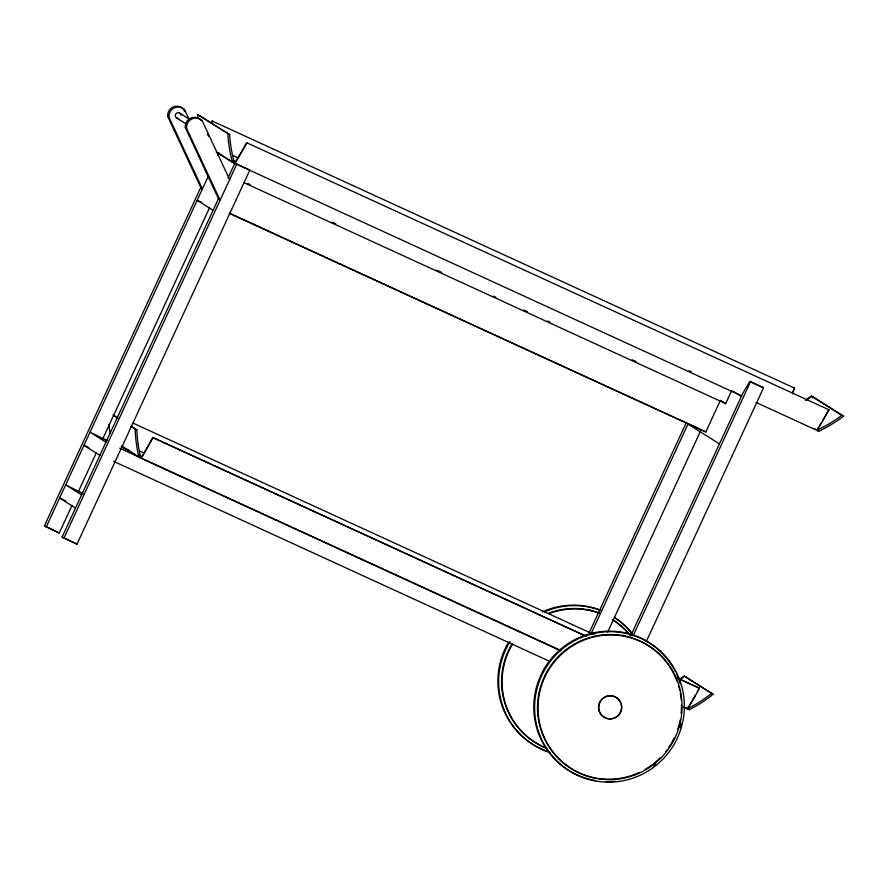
<?xml version="1.0" encoding="UTF-8"?>
<svg xmlns="http://www.w3.org/2000/svg" width="888" height="888" viewBox="0 0 888 888"><rect width="100%" height="100%" fill="white"/><g stroke="black" fill="none" stroke-linecap="round" stroke-linejoin="round"><path stroke-width="1.33" d="M211.899 121.8L212.199 121.012L794.549 388.134A131.757 19.247 -65.4 0 0 792.44 393.872M72.028 505.372L59.263 533L44.4 525.874L201.032 186.891M46.209 527.006L208.125 176.59M217.926 155.389L219.081 152.88M78.41 491.564L96.392 452.647M102.775 438.839L209.513 207.825M197.846 117.993A133.189 131.735 -57.8 0 1 197.68 115.651L197.613 114.707L199.412 115.529L229.637 134.576A131.446 130.003 -57.8 0 0 234.199 161.871L234.576 163.303L235.309 161.716L232.989 160.251M63.936 538.184L236.819 164.047L249.861 170.03L76.99 544.166L62.127 537.04L218.859 197.846M228.038 177.966L235.009 162.904M136.874 429.881A132.068 130.625 -57.8 0 0 140.548 456.787L140.892 458.186L141.614 456.599L139.349 455.167M589.321 632.522L686.335 422.555M591.13 633.644L688.167 423.643M607.67 632.09L700.643 430.891M229.137 213.287L705.838 431.912L720.446 400.299M243.945 182.662L725.696 403.607L731.779 390.431M630.724 635.919L742.823 393.317L749.838 381.396L763.536 387.79L646.187 641.758M633.133 635.775L750.482 381.796L749.838 381.396M683.582 707.081L689.288 709.69A133.811 132.356 -57.8 0 0 712.498 694.793L713.242 694.227L711.554 693.45A132.068 130.625 -57.8 0 1 688.644 708.158L687.368 708.813L688.1 707.237M586.147 636.285L152.991 437.629L152.603 438.35A135.575 19.802 -65.4 0 1 141.137 458.352L121.567 446.009M677.855 678.299L699.256 688.122L699.078 688.977A135.575 19.802 -65.4 0 1 687.612 708.979L685.092 707.381M822.932 419.935A131.757 19.247 -65.4 0 0 828.782 409.701L828.615 410.567A133.511 19.503 -65.4 0 1 816.971 430.447L817.282 429.315A131.757 19.247 -65.4 0 0 818.214 427.816M140.892 458.186L141.47 457.22A133.811 19.547 -65.4 0 0 152.78 437.484L585.936 636.141M687.368 708.813L687.945 707.847A133.811 19.547 -65.4 0 0 695.393 695.06M234.576 163.303L235.165 162.338A131.757 19.247 -65.4 0 0 246.664 142.724L829.026 409.856M812.331 397.502L813.097 396.936L843.6 416.15L842.845 416.716A133.189 131.735 -57.8 0 1 818.747 431.213L756.221 402.53M812.609 397.68L813.364 397.114L811.299 396.115A131.446 130.003 -57.8 0 1 805.649 400.166M816.694 430.269L818.026 429.637A131.446 130.003 -57.8 0 0 841.813 415.329L843.6 416.15M197.613 114.707L229.637 134.576M750.482 381.796L763.536 387.79M232.8 155.389L237.84 157.698M688.899 370.762L691.419 371.917M216.25 152.103L232.534 162.36L741.369 395.771M247.53 183.405L250.05 184.56M332.023 222.155L335.808 223.887M436.696 270.163L441.736 272.472M493.439 296.192L495.97 297.347M523.709 310.067L527.494 311.81M547.674 321.056L550.194 322.211M632.167 359.807L635.952 361.549M229.848 213.298L705.838 431.912M692.718 426.24L687.978 424.064L719.458 443.9M201.92 202.475L197.169 200.299L213.087 210.334M133 423.088L594.072 634.587M680.408 678.898A132.068 130.625 -57.8 0 0 684.026 676.101L685.958 677.033M130.647 426.251L136.874 429.881L131.18 426.307M678.066 678.432L699.466 688.255M139.516 450.971L144.555 453.28M104.895 439.283L107.415 440.437M121.29 446.808L128.86 450.272M119.725 448.196L561.116 650.627M121.911 446.564L138.972 457.298L560.439 650.638M88.7 447.508L83.949 445.332L99.867 455.366M113.631 461.36L549.983 661.482M65.534 500.754L59.596 498.024L75.524 508.058M44.4 525.874L59.263 533M62.127 537.04L76.99 544.166M811.299 396.115L841.813 415.329M794.549 388.134L794.016 388.778A133.511 19.503 -65.4 0 0 792.573 392.663M814.096 428.282L818.747 431.213M733.211 391.331L741.369 396.47M721.223 400.788L725.696 403.607M212.199 121.012L212.432 121.168A131.757 19.247 -65.4 0 0 211.721 123.088M246.664 142.724L246.509 143.601A133.511 19.503 -65.4 0 1 234.854 163.47L218.304 153.047M201.643 189.255L167.732 116.528A9.158 9.058 -57.8 0 1 183.394 109.035L184.704 109.857L189.377 119.88M229.77 179.864L202.286 120.923L200.988 120.113A9.158 9.058 -57.8 0 0 185.326 127.606L218.648 199.079M179.476 112.965L189.943 119.558M176.934 118.182L186.236 124.043M167.732 116.528L169.042 117.349L202.364 188.822M185.326 127.606L186.624 128.427L219.947 199.9M685.714 676.878L713.242 694.227M684.026 676.112L711.554 693.45M687.012 708.258L689.288 709.69M112.998 414.84L117.549 417.704M113.586 415.506L118.137 418.37M107.137 440.692L90.032 432.156L105.961 442.191M83.283 493.706L65.69 484.859L81.607 494.882M207.415 133.899L208.58 136.408M183.394 109.035L184.571 111.544M227.85 133.755L227.916 134.698A133.189 131.735 -57.8 0 0 232.534 162.36M135.187 429.115L135.231 430.047A133.811 132.356 -57.8 0 0 138.961 457.309M169.042 117.349A9.158 9.058 -57.8 0 1 184.704 109.857M622.51 635.275A72.572 71.784 -57.8 0 1 625.13 635.808M579.054 772.782A72.572 71.784 -57.8 0 1 560.839 654.056A72.572 71.784 -57.8 0 1 677.155 681.496M678.421 685.314A72.572 71.784 -57.8 0 1 679.786 690.553M680.33 693.217A72.572 71.784 -57.8 0 1 681.218 699.899M681.485 705.283A72.572 71.784 -57.8 0 1 681.129 713.43M680.153 720.09A72.572 71.784 -57.8 0 1 677.744 729.281M674.17 738.061A72.572 71.784 -57.8 0 1 668.72 747.463M667.143 749.683A72.572 71.784 -57.8 0 1 665.489 751.825M660.095 757.875A72.572 71.784 -57.8 0 1 651.87 764.979M650.782 765.767A72.572 71.784 -57.8 0 1 645.11 769.43M639.083 772.571A72.572 71.784 -57.8 0 1 598.29 778.487M596.98 778.288A72.572 71.784 -57.8 0 1 580.264 773.326M595.682 780.641A75.48 74.659 -57.8 0 1 548.495 662.248A75.48 74.659 -57.8 0 1 675.424 671.594M676.567 673.959A75.48 74.659 -57.8 0 1 678.61 678.765M679.065 679.986A75.48 74.659 -57.8 0 1 680.297 683.682M681.362 723.875A75.48 74.659 -57.8 0 1 680.308 727.694M655.799 764.435A75.48 74.659 -57.8 0 1 653.746 766.067M615.218 781.296A75.48 74.659 -57.8 0 1 606.071 781.629M610.034 718.825A11.611 11.489 -57.8 0 1 598.634 705.694A11.611 11.489 -57.8 0 1 613.331 696.137A11.611 11.489 -57.8 0 1 620.468 712.043M620.013 712.942A11.611 11.489 -57.8 0 1 611.033 718.78M612.232 619.469A72.572 71.784 -57.8 0 1 630.136 635.575M546.797 748.307A72.572 71.784 -57.8 0 1 512.099 643.756M548.917 613.131A72.572 71.784 -57.8 0 1 599.034 612.953M612.775 619.813A72.572 71.784 -57.8 0 1 628.97 633.832M546.098 748.151A72.572 71.784 -57.8 0 1 512.642 644.1M549.461 613.475A72.572 71.784 -57.8 0 1 599.578 613.297M587.878 609.49A72.572 71.784 -57.8 0 1 590.498 610.078M614.64 617.582A75.48 74.659 -57.8 0 1 631.779 633.477M549.594 752.158A75.48 74.659 -57.8 0 1 508.558 642.257M542.313 611.921A75.48 74.659 -57.8 0 1 599.611 609.867M614.341 617.371A75.48 74.659 -57.8 0 1 632.567 633.976M550.394 752.658A75.48 74.659 -57.8 0 1 510.034 641.624M544.311 611.888A75.48 74.659 -57.8 0 1 600.399 610.367M110.223 433.422A133.811 132.356 -57.8 0 1 108.824 424.353M699.256 688.111A133.811 19.547 -65.4 0 1 697.313 691.63M684.271 676.256A132.068 130.625 -57.8 0 1 680.652 679.054M178.388 118.459A2.908 2.875 -57.8 0 1 175.325 115.795A2.908 2.875 -57.8 0 1 178.011 112.687A2.908 2.875 -57.8 0 1 181.074 115.351M186.624 128.427A9.158 9.058 -57.8 0 1 202.286 120.923M821.023 423.165A131.757 19.247 -65.4 0 1 819.136 426.296M811.577 396.292A131.446 130.003 -57.8 0 1 805.916 400.333M635.098 777.366A75.48 74.659 -57.8 0 0 657.631 648.795A75.48 74.659 -57.8 0 0 535.741 694.571A75.48 74.659 -57.8 0 0 635.098 777.366M634.654 774.991A72.572 71.784 -57.8 0 0 656.321 651.37A72.572 71.784 -57.8 0 0 539.116 695.393A72.572 71.784 -57.8 0 0 634.654 774.991M614.185 718.226A11.611 11.489 -57.8 0 0 617.648 698.445A11.611 11.489 -57.8 0 0 598.9 705.494A11.611 11.489 -57.8 0 0 614.185 718.226"/></g></svg>
